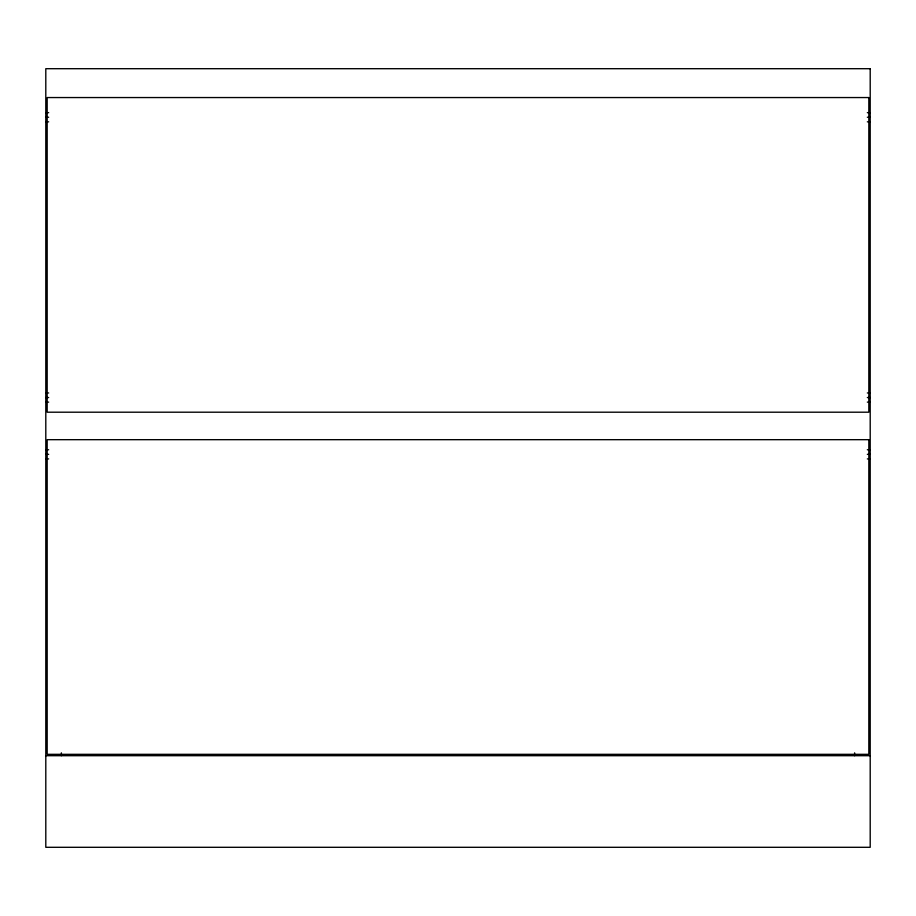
<?xml version="1.0" encoding="UTF-8"?>
<svg xmlns="http://www.w3.org/2000/svg" width="916" height="916" viewBox="0 0 916 916"><rect width="100%" height="100%" fill="white"/><g stroke="black" fill="none" stroke-linecap="round" stroke-linejoin="round"><path stroke-width="1.37" d="M45.8 112.668L48.663 112.668M867.337 112.668L870.2 112.668M45.8 117.248L48.663 117.248M867.337 117.248L870.2 117.248M45.8 121.828L48.663 121.828M867.337 121.828L870.2 121.828M45.8 392.964L48.663 392.964M867.337 392.964L870.2 392.964M45.8 397.544L48.663 397.544M867.337 397.544L870.2 397.544M45.8 402.124L48.663 402.124M867.337 402.124L870.2 402.124M45.8 449.756L48.663 449.756M867.337 449.756L870.2 449.756M45.8 454.336L48.663 454.336M867.337 454.336L870.2 454.336M45.8 458.916L48.663 458.916M867.337 458.916L870.2 458.916M45.8 755.7L870.2 755.7M854.628 752.849L854.628 755.7M61.372 752.849L61.372 755.7M870.2 68.7L45.8 68.7L45.8 847.3L870.2 847.3L870.2 68.7M868.826 97.554L47.174 97.554L47.174 412.2L868.826 412.2L868.826 97.554M868.826 439.68L47.174 439.68L47.174 754.326L868.826 754.326L868.826 439.68"/></g></svg>
